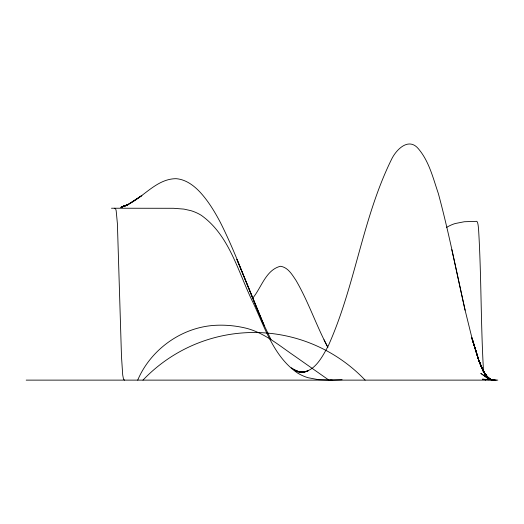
<?xml version="1.0" encoding="UTF-8"?>
<svg xmlns="http://www.w3.org/2000/svg" width="524" height="524" viewBox="0 0 524 524"><rect width="100%" height="100%" fill="white"/><g stroke="black" fill="none" stroke-linecap="round" stroke-linejoin="round"><path stroke-width="0.79" d="M137.707 380.123C150.604 349.77 180.97 327.755 213.89 325.404C224.894 324.664 236.036 325.692 246.739 328.365C265.013 333.212 279.606 345.86 294.914 356.241L328.902 380.123M252.509 298.405C261.384 287.918 265.694 270.011 280.373 266.271C287.918 267.181 292.091 274.635 295.962 280.34C308.485 301.772 316.254 325.548 327.926 347.419M270.993 339.598L264.234 325.535L236.887 259.419L264.031 325.384C248.867 291.134 237.097 255.385 220.113 221.947C214.427 211.257 208.08 200.777 199.801 191.876C193.5 185.208 185.542 179.411 176.097 178.677C157.043 178.782 144.303 196.29 128.406 204.321L121.62 207.163L128.406 204.321L141.88 195.55L128.21 204.419L121.424 207.19L128.118 204.498L121.326 207.216L128.026 204.583L121.227 207.235L127.928 204.681L121.129 207.262L127.836 204.792L121.031 207.294M127.745 204.917L120.841 207.36M301.503 372.197L304.837 372.014L298.163 371.778C313.594 374.457 322.149 357.08 328.221 345.945C355.311 285.835 362.372 218.403 391.618 159.191C396.229 149.628 408.569 137.013 418.309 148.665C429.136 161.294 433.066 178.121 438.333 193.5C448.773 232.047 456.352 271.281 465.102 310.228M342.106 379.704L329.884 380.123M111.461 208.231L173.549 208.29L183.898 209.102L190.795 210.628A43.924 43.898 -90 0 1 201.144 215.226C229.728 235.446 238.132 272.382 252.889 302.217C264.797 327.212 273.666 356.877 297.73 373.127A43.924 43.898 -90 0 0 308.079 377.719L318.428 379.671L332.223 380.123M26.2 380.123L497.8 380.123M114.736 208.231L115.555 208.676L116.164 210.628L117.396 223.597L121.489 356.517L122.714 375.02L123.533 379.245L124.555 380.123M485.637 380.123L484.877 379.704M496.274 380.123L482.414 379.199L489.062 379.782M495.134 380.123L488.152 378.99L491.46 379.795M301.483 372.184L298.136 371.614L294.783 370.317L301.464 372.335L298.104 371.595L294.75 370.147L298.077 371.693L294.711 370.095L298.051 371.87L291.259 367.756M493.359 380.123L489.901 379.114L486.534 376.239L489.947 379.14L486.58 376.317L489.947 379.14L493.313 380.123C487.962 379.802 485.434 374.372 482.853 370.501L486.259 375.767L489.665 379.016L493.025 380.123L489.711 379.035L486.351 375.918L489.763 379.055L493.123 380.123L489.809 379.075L486.442 376.075L489.855 379.094L493.222 380.123L489.809 379.075L486.396 375.996L489.763 379.055L493.169 380.123L489.711 379.035L486.305 375.846L489.665 379.016L493.077 380.123L489.619 378.996L485.709 375.027L482.362 369.04L478.969 360.938L482.316 368.942L485.663 374.981L489.108 378.819L485.755 375.073L482.408 369.145L479.015 361.108M489.901 379.114L493.313 380.123L489.901 379.114L486.488 376.153L489.855 379.094M488.781 378.302L485.984 375.361L482.584 369.63C485.159 373.651 487.34 379.507 492.835 380.123L489.383 378.904L492.789 380.123L489.436 378.924L486.121 375.557L482.768 370.193L486.167 375.623L489.527 378.957L492.888 380.123L489.481 378.944L486.076 375.492L482.722 370.049L486.121 375.557L489.527 378.957L492.933 380.123L489.619 378.996L486.213 375.695L482.807 370.344M491.322 379.749L487.693 378.328M489.619 378.996L492.979 380.123L489.573 378.976L486.167 375.623M492.743 380.123L489.246 378.859M490.182 379.245L486.809 376.736L490.556 379.422L487.228 377.503L490.654 379.468L487.32 377.673L490.746 379.507L487.366 377.758L490.791 379.533L487.412 377.843L490.844 379.553L487.458 377.928L490.89 379.572L487.556 378.092L490.988 379.618L487.648 378.249L480.921 373.422L487.648 378.249L491.08 379.658M487.602 378.171L491.034 379.638M487.503 378.007L490.936 379.592M488.872 378.348L486.076 375.492L482.676 369.905L486.03 375.426L488.827 378.328L485.846 375.184L482.493 369.381L485.892 375.236L488.768 378.341L485.892 375.236L482.539 369.505L485.938 375.295L488.853 378.374L486.03 375.426L482.63 369.767L486.03 375.426L488.899 378.4M485.8 375.125L489.2 378.845L485.846 375.184L482.447 369.263L485.8 375.125L482.408 369.145M489.108 378.819L485.755 375.073L482.362 369.04M472.111 338.825L478.884 360.623L482.231 368.765L485.624 374.935L482.276 368.85L478.929 360.774L482.316 368.942L485.709 375.027L482.276 368.85L478.884 360.623L472.19 339.388M482.1 368.536L478.713 360.132L482.185 368.68L485.578 374.896M324.022 339.807L327.146 346.01M478.844 360.486L482.231 368.765M482.185 368.68L478.759 360.237L472.026 338.353L478.674 360.034L471.862 337.698L478.589 359.877M471.947 337.973L465.181 310.509L451.819 249.601M483.547 371.523C480.744 324.369 481.432 277.072 478.609 229.925A53.127 2.64 -90 0 0 478.039 224.632L477.469 222.137L476.709 221.331L464.297 221.744L455.133 223.545A38.331 38.154 -90 0 0 446.566 227.416M142.967 380.123A153.362 153.362 0 0 1 365.123 380.123M308.204 370.737L304.863 371.948L308.191 370.763M491.27 379.73L487.831 378.544L491.224 379.71M491.178 379.697L487.739 378.4L491.126 379.677M490.654 379.468L487.274 377.588L490.7 379.487M490.602 379.441L487.176 377.418L490.556 379.422M490.372 379.337L486.947 376.992L490.32 379.311M490.045 379.18L486.626 376.402L489.992 379.16"/></g></svg>
